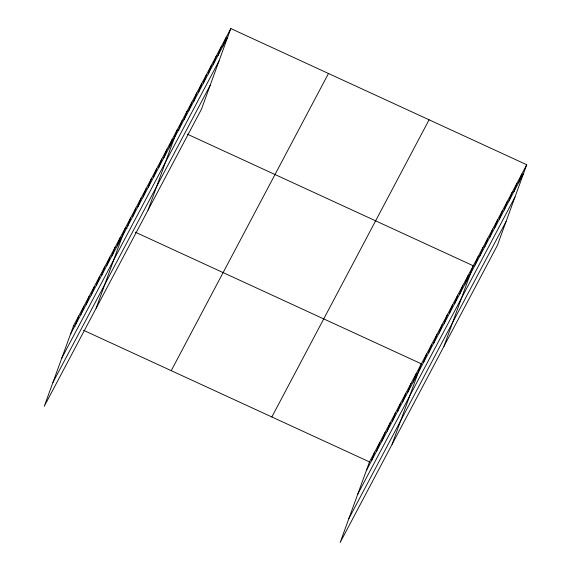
<?xml version="1.0" encoding="UTF-8"?>
<svg xmlns="http://www.w3.org/2000/svg" width="571" height="571" viewBox="0 0 571 571"><rect width="100%" height="100%" fill="white"/><g stroke="black" fill="none" stroke-linecap="round" stroke-linejoin="round"><path stroke-width="0.86" d="M230.827 28.55L73.58 325.72L44.267 406.259L201.513 109.09L230.827 28.55L526.733 164.741L497.42 245.28L340.173 542.45L369.487 461.91L526.733 164.741M75.65 324.492L78.769 315.913M80.839 314.685L83.958 306.106M86.028 304.878L89.147 296.299M91.217 295.071L94.336 286.492M96.406 285.264L99.525 276.685M101.595 275.465L104.714 266.878M106.784 265.658L109.903 257.071M111.973 255.851L115.092 247.264M117.162 246.044L120.281 237.457M96.156 308.197L125.47 227.651L126.998 228.357M127.54 226.43L130.659 217.844M132.729 216.623L135.848 208.037M137.918 206.816L141.037 198.23M143.107 197.009L146.226 188.423M148.296 187.202L151.415 178.616M153.485 177.395L156.611 168.816M158.674 167.589L161.8 159.009M163.863 157.782L166.989 149.202M169.052 147.975L172.178 139.395M148.046 210.128L177.367 129.588L178.887 130.288M179.101 128.982L182.22 120.402M183.962 119.803L187.081 111.217M188.823 110.617L191.942 102.031M193.683 101.431L196.802 92.845M198.544 92.245L201.663 83.659M203.404 83.059L206.524 74.473M208.265 73.873L211.384 65.294M213.119 64.687L216.245 56.108M217.979 55.501L221.105 46.922M222.84 46.315L225.966 37.736M371.557 460.683L374.676 452.104M376.746 450.876L379.865 442.297M381.935 441.069L385.054 432.49M387.124 431.262L390.243 422.683M392.313 421.455L395.432 412.876M397.502 411.648L400.621 403.069M402.691 401.841L405.81 393.262M407.88 392.041L410.999 383.455M413.069 382.235L416.188 373.648M392.063 444.388L421.377 363.841L135.391 232.219M423.446 362.621L426.566 354.034M428.635 352.814L431.755 344.227M433.824 343.007L436.943 334.42M439.013 333.2L442.132 324.613M444.202 323.393L447.321 314.807M449.391 313.586L452.51 305M454.58 303.779L457.699 295.193M459.769 293.972L462.888 285.393M464.958 284.165L468.077 275.586M443.952 346.319L473.266 265.779L187.281 134.149M475.008 265.172L478.127 256.593M479.868 255.986L482.987 247.407M484.729 246.808L487.848 238.221M489.59 237.622L492.709 229.035M494.45 228.436L497.569 219.849M499.304 219.25L502.43 210.663M504.164 210.064L507.291 201.477M509.025 200.878L512.151 192.299M513.886 191.692L517.012 183.113M518.746 182.506L521.873 173.927M70.461 334.299L227.701 37.136M61.818 358.046L219.057 60.883M52.91 382.513L210.157 85.343M171.229 370.658L328.475 73.495M271.839 416.966L429.085 119.796M366.368 470.49L523.607 173.32M357.724 494.236L514.963 197.066M348.817 518.704L506.063 221.534M73.58 325.72L75.108 326.419M83.502 330.281L369.487 461.91"/></g></svg>
